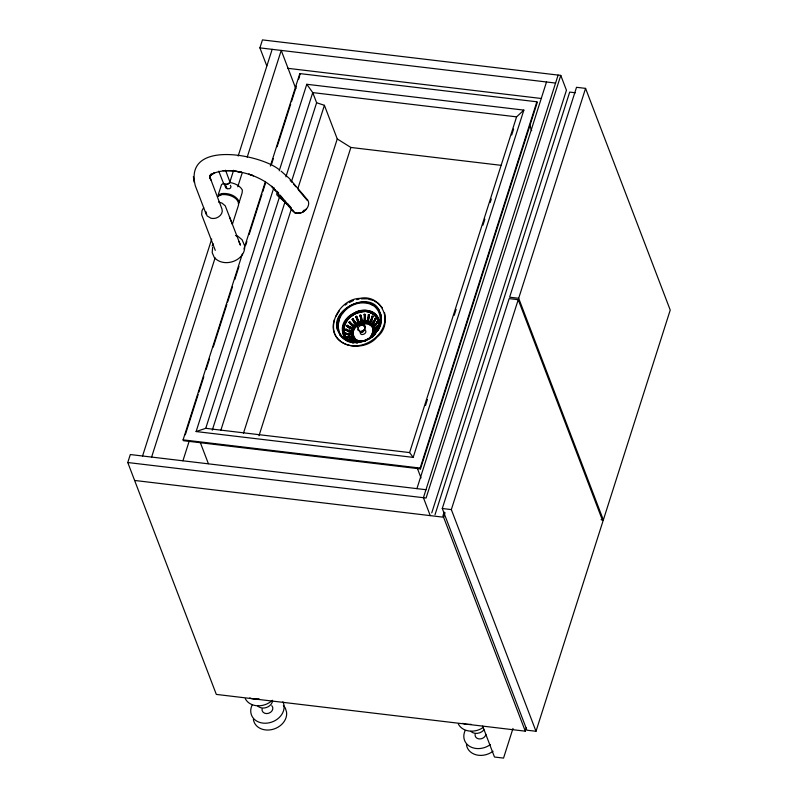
<?xml version="1.0" encoding="UTF-8"?>
<svg xmlns="http://www.w3.org/2000/svg" width="798" height="798" viewBox="0 0 798 798"><rect width="100%" height="100%" fill="white"/><g stroke="black" fill="none" stroke-linecap="round" stroke-linejoin="round"><path stroke-width="1.2" d="M364.427 317.155L364.417 318.073A7.591 1.945 -89.4 0 1 364.207 320.766L364.187 322.342L365.115 322.342L365.005 321.125L366.95 321.484L366.841 322.542L367.698 322.761L367.948 321.115A7.332 2.753 -76.8 0 0 368.736 318.592L369.304 314.931L368.337 314.981M365.135 320.766A7.591 1.945 -89.4 0 0 365.344 318.073L365.294 315.34M205.964 211.739L207.011 215.829L210.862 218.193A8.698 7.062 -21 0 0 216.487 217.914C220.049 216.677 223.33 212.936 221.964 208.996L210.343 178.263M368.297 315.789L368.447 314.711M369.155 316.008L369.304 314.931M212.617 247.39L212.198 252.647L214.243 257.385C223.61 268.417 245.734 260.866 244.687 245.904L242.113 239.769L237.904 236.268L235.53 235.52M238.243 203.32L238.393 201.435L237.136 199.799M206.293 214.532L195.281 185.695C183.759 139.57 259.809 154.214 278.751 169.346M366.841 322.542L366.9 321.355L365.993 321.115M368.407 315.709L368.058 317.494M372.018 316.347L372.915 316.527L372.107 319.14A7.192 3.401 -62.8 0 1 370.462 322.272L369.953 323.808L370.162 322.681L370.98 323.26M372.187 316.108L371.659 317.903M372.915 316.527L372.387 318.332M210.133 178.144L210.642 174.243L209.854 178.682L210.393 175.769L209.684 177.246L210.961 174.991L209.844 176.049L214.612 172.737L210.383 174.862C223.729 167.63 239.909 171.061 253.505 175.779L248.737 174.114C258.841 177.585 268.707 182.592 275.899 190.692L271.629 186.253L293.075 211.41C299.36 217.545 312.018 207.909 307.858 200.228L289.375 178.483L281.046 171.111M365.055 321.255L365.075 320.656A7.332 1.875 -89.4 0 0 365.284 318.063M368.307 316.587L367.878 318.372A7.332 2.753 -76.8 0 1 367.09 320.896L366.95 321.484M369.165 316.796L368.826 318.601A7.591 2.843 -76.8 0 1 368.008 321.225L368.716 321.933M334.402 319.559C326.192 345.973 362.671 354.492 377.205 336.956C394.162 323.419 382.072 293.584 360.018 298.352C337.724 298.791 321.255 333.534 345.414 344.167C364.477 351.649 389.165 333.554 384.576 312.746M338.003 323.439L337.853 327.549M339.06 320.287L338.143 325.454L338.701 330.452M342.601 329.534L343.389 325.095M343.27 328.397L343.838 325.145M343.28 330.013L344.048 325.684M345.604 330.053L345.963 329.145L348.068 330.252A6.524 3.461 8.8 0 0 351.329 330.951L352.666 331.419L352.566 332.417L351.17 331.818A6.524 3.461 8.8 0 1 347.918 331.11L345.604 330.053L348.626 331.489A6.733 3.571 8.8 0 0 351.19 331.948L351.549 332.886M345.803 330.003L346.033 329.205M349.035 331.958L349.434 329.744M350.382 333.803L350.921 330.771M351.659 331.838L351.12 333.863A6.943 4.01 -10 0 1 345.614 333.195L345.704 333.035A6.703 3.88 -10 0 0 351.11 333.734M351.808 330.971L351.978 330.063M353.334 330.921L353.215 335.808M352.955 333.474C353.315 325.315 363.778 319.888 370.442 324.816M360.277 331.749C359.369 337.734 369.534 332.776 364.516 329.644M373.125 330.801L371.659 335.699M372.746 333.355L372.866 328.467M377.015 331.05L376.407 331.32A6.733 3.571 8.8 0 1 374.212 331.818L373.195 332.297L374.342 328.906A6.703 3.88 -10 0 0 378.312 326.003L378.501 325.085L378.541 326.023A6.943 4.01 -10 0 1 378.212 326.542M374.122 331.679L371.629 336.217M373.544 332.756L373.703 331.838M373.304 331.3L374.432 329.035A6.943 4.01 -10 0 0 377.783 327.05M374.043 334.103L374.521 331.399M376.217 331.798L376.616 329.584M377.973 329.594L378.92 324.746M378.062 329.883L378.97 325.534L378.461 320.626M378.282 329.943L379.24 324.946L378.771 320.766M379.03 327.988C383.469 296.048 330.442 312.507 344.786 337.644M380.706 325.065C386.581 277.036 309.594 313.754 346.701 340.926M360.417 342.143L360.746 341.374L362.372 341.544M361.344 342.133L361.674 341.364L362.422 341.674M375.788 319.01L375.569 319.22A6.963 3.791 -47 0 1 372.447 324.038L371.728 325.414L371.13 324.666L371.898 323.429A6.963 3.791 -47 0 0 375.03 318.611L375.758 319.15A7.212 3.92 -47 0 1 372.526 324.148M375.24 318.412L375.21 318.552A7.212 3.92 -47 0 1 371.978 323.539L371.18 324.806M372.018 317.045L371.379 318.711A7.192 3.401 -62.8 0 1 369.733 321.843L369.225 323.38L369.434 322.252M218.133 195.131L221.535 184.577L223.54 183.39M526.381 727.756L525.293 731.177L216.318 694.41L127.77 462.521L130.313 454.541L425.972 489.713M266.761 65.815L259.909 47.88L262.452 39.9L560.775 75.401L566.44 90.244L431.758 512.855M142.563 455.997L211.709 239.031M229.465 183.311L233.624 170.273M238.163 156.039L272.168 49.336M151.62 457.074L215.101 257.894M237.764 186.762L242.303 172.538M247.21 157.116L281.225 50.414L295.829 88.678M270.352 166.044L299.819 73.586L536.874 101.795L537.204 102.653L420.476 468.915L183.42 440.705L183.091 439.858L242.402 253.764M243.919 249.016L265.445 181.455M185.306 434.78L198.153 394.481M198.902 392.117L203.819 376.706M206.084 369.594L209.485 358.92M213.266 347.07L226.861 304.397M227.62 302.033L232.527 286.622M234.792 279.509L238.951 266.472M245.744 245.136L246.881 241.585M249.146 234.472L261.993 194.163M262.741 191.799L265.395 183.5M271.43 164.538L273.325 158.612M277.096 146.752L290.701 104.089M291.46 101.715L296.367 86.304M298.632 79.192L299.769 75.63M182.932 460.765L189.355 440.616M279.22 170.802L306.791 84.279L523.857 110.104L413.184 457.384L196.118 431.548L273.933 187.39M196.118 431.548L205.744 428.327L279.47 196.996M285.903 176.827L312.746 92.598L306.791 84.279M212.268 430.182L285.235 201.216M291.669 181.046L316.616 102.752L312.746 92.598L516.585 116.857L523.857 110.104M220.817 430.361L291.519 208.517M297.943 188.348L324.407 105.306L316.616 102.752M243.49 433.144L337.255 138.932L324.407 105.306M258.991 435.738L350.871 147.46L337.255 138.932M413.184 457.384L409.593 452.586L516.585 116.857M425.504 405.464L427.399 399.529M454.242 315.3L456.127 309.365M482.97 225.136L484.865 219.211M490.152 202.602L491.289 199.041M511.708 134.982L513.593 129.047M420.476 468.915L420.147 468.067L536.874 101.795M416.915 488.635L546.51 81.985M558.111 75.082L423.419 497.703L430.272 515.638M560.775 75.401L426.082 498.022L127.77 462.521M435.01 514.72L569.692 92.099L575.408 92.777M442.282 508.506L509.174 298.612L518.231 299.689L602.889 521.373L535.997 731.277L526.939 730.2L442.282 508.506L451.339 509.593L535.997 731.277M444.137 512.107L443 515.668L525.293 731.177M445.045 512.655L443.588 517.214L134.613 480.456M451.339 509.593L518.231 299.689M518.68 298.282L585.572 88.379L576.525 87.301L509.623 297.205L518.68 298.282L603.338 519.967L601.074 519.697M512.994 728.424L503.538 758.1L494.481 757.023L482.67 726.1M603.338 519.967L670.23 310.063L585.572 88.379M364.307 315.429L364.267 314.332L365.155 314.602M365.195 314.322L364.217 314.492M230.343 185.286L230.991 186.632L230.552 187.969L229.196 188.797L226.133 188.428L226.043 186.044M377.165 321.534L377.474 322.362A6.823 3.96 -29.1 0 1 373.773 326.302L372.905 327.449L372.526 326.582L373.444 325.564A6.823 3.96 -29.1 0 0 377.135 321.624L377.683 322.342A7.072 4.11 -29.1 0 1 373.853 326.422L373.374 326.681M377.394 321.474L377.354 321.594A7.072 4.11 -29.1 0 1 373.524 325.684L372.646 325.015M212.088 246.003L213.256 243.929M238.991 202.921L242.123 192.887L242.363 189.984C239.739 185.445 234.722 183.311 229.754 182.463M378.262 325.095L378.222 325.175A6.703 3.88 -10 0 1 374.252 328.088L373.264 328.836L373.404 329.803L373.923 329.185M378.501 325.085L378.452 325.195A6.943 4.01 -10 0 1 374.342 328.207L373.733 327.469M371.728 325.414L372.067 324.377L372.696 325.155M335.808 316.537L339.369 310.811M339.03 319.3L340.437 316.257M343.888 324.018L348.457 316.936L356.028 311.988M345.903 320.816L343.978 324.946L343.22 329.215L343.739 334.182M344.527 324.636L348.985 317.734L357.245 312.467M346.522 321.594C342.651 327.529 343.13 336.167 348.935 340.676M352.437 329.305L351.958 329.165A6.733 2.973 26.1 0 1 349.574 328.128C345.753 326.522 346.95 323.918 349.963 327.3A6.733 2.973 26.1 0 0 352.347 328.337L353.624 329.085L352.327 328.207A6.524 2.883 26.1 0 1 349.295 326.781L347.13 325.265M346.741 326.103L347.31 325.275M349.923 328.666L350.921 326.522M348.108 327.22L348.816 327.699A6.524 2.883 26.1 0 0 351.938 329.045L351.868 331.11L351.349 331.09A6.733 3.571 8.8 0 1 348.776 330.621L345.753 329.185M352.826 328.477L353.185 327.459M353.664 328.916L351.968 334.222L352.257 336.826M352.367 332.377L353.275 330.422M352.656 332.068L354.422 328.577M364.526 329.744L365.135 326.711M374.611 334.691A6.733 2.973 26.1 0 1 373.205 334.571L372.237 334.631L373.594 333.734A6.733 2.973 26.1 0 0 375.619 333.813M374.481 334.542A6.524 2.883 26.1 0 1 373.125 334.432L370.691 336.906L371.499 337.105M377.205 331.08L378.481 328.995L376.566 330.462A6.733 3.571 8.8 0 1 374.362 330.951L373.853 330.98M378.312 330.232L380.227 326.103M358.362 341.734L359.02 341.165L357.544 341.684A7.591 2.843 -76.8 0 1 356.766 342.881M358.402 341.903L359.08 341.305M203.68 207.64L201.994 210.642L201.665 214.712L215.27 250.343M364.297 341.075L365.344 340.965M342.352 313.434L344.527 310.711M345.783 320.966L348.856 317.105M349.095 317.734C344.975 321.973 342.502 328.058 343.918 333.963M349.404 317.983C343.1 323.679 341.394 334.851 348.507 340.616M348.916 322.382L349.674 321.694L349.015 322.512A6.943 2.214 41.3 0 0 353.464 326.542M352.985 326.951L354.392 325.195M353.235 327.589L353.813 326.661L354.571 327.559L355.17 326.811L354.412 325.913M364.676 329.355L362.442 331.409M369.793 337.734C384.696 316.736 342.093 321.434 355.838 339.489M369.983 337.803L371.609 335.559M371.339 336.287L372.287 335.22M378.212 329.015L376.985 330.083A6.524 3.461 8.8 0 1 374.282 330.821L373.803 330.841M373.873 329.045L373.404 329.803M356.636 340.327L355.02 340.527A7.451 3.521 -62.8 0 1 352.746 342.272L352.217 342.472M356.696 340.467L355.718 340.796A7.192 3.401 -62.8 0 1 353.524 342.482L352.526 342.751M356.088 340.566L355.748 340.955A7.451 3.521 -62.8 0 1 353.474 342.701M348.526 339.868L348.387 340.068A7.212 3.92 -47 0 0 353.025 338.751L354.132 338.302L354.731 339.04L353.554 339.2A6.963 3.791 -47 0 1 349.075 340.477L348.457 339.848A6.963 3.791 -47 0 0 353.005 338.591M349.005 340.447L348.836 340.636A7.212 3.92 -47 0 0 353.574 339.35L354.581 339.689M373.654 331.709L373.195 332.297M345.215 305.135L347.06 303.659M348.786 317.195L352.646 314.063L357.035 311.928L361.733 310.791M349.305 317.993L353.095 315.02M355.1 325.255L355.569 324.138A6.823 1.197 54.7 0 1 352.157 319.35L352.866 318.641A6.823 1.197 54.7 0 0 356.327 323.529L357.245 324.886L356.477 325.494L355.858 324.467L354.462 326.053L354.033 325.674A6.703 2.135 41.3 0 1 349.743 321.784L349.514 321.634M353.963 323.04L355.429 321.863M355.29 324.477L357.075 323.03M356.616 323.858L357.424 323.21M356.147 326.611L360.766 323.659M364.048 330.133L360.387 331.469L358.162 330.163M367.698 339.419C383.868 332.706 385.653 304.856 365.564 303.09C349.295 300.716 331.34 319.27 340.696 334.911M367.838 339.519C376.427 334.362 383.409 324.477 380.885 314.093M374.621 334.861L369.893 338.661L369.614 338.212M228.787 183.191L227.46 184.188L224.318 183.819M229.206 183.171L227.59 184.398L225.505 184.687L223.759 183.939L218.772 171.191M346.362 336.836L346.621 336.726A6.823 3.96 -29.1 0 0 351.679 336.337L352.955 336.257L353.334 337.135L352.028 337.225A7.072 4.11 -29.1 0 1 346.801 337.624L346.462 336.886A7.072 4.11 -29.1 0 0 351.699 336.477L352.955 336.257M346.691 337.574L346.96 337.464A6.823 3.96 -29.1 0 0 352.008 337.075L353.334 337.135M360.796 341.504L358.621 341.464M303.3 210.662L304.068 210.193M218.462 195.36L221.365 193.625C227.739 192.817 235.071 194.961 238.642 200.607M218.183 196.188L222.722 193.984M349.185 302.612L353.434 300.507M352.886 314.691L357.245 312.537L361.943 311.32L366.601 311.29L357.344 312.916M353.045 315.001L357.354 312.866L361.923 311.749M356.167 317.634C354.901 316.587 357.165 315.459 357.055 317.195M355.858 316.866L356.696 316.327M357.015 320.846L358.721 320.008M358.831 323.878C360.965 322.482 357.913 324.966 358.362 322.741L356.357 323.639A7.072 1.247 54.7 0 1 352.836 318.681L352.925 318.741M369.454 337.993C361.813 342.781 351.24 343.838 343.768 338.143M364.257 340.856L369.703 338.153M366.152 340.277L367.03 339.838M364.447 341.354L368.806 339.2M345.584 333.963L345.873 333.913A6.703 3.88 -10 0 0 351.2 334.561L352.596 334.881L351.22 334.701A6.943 4.01 -10 0 1 345.704 334.033L345.494 333.135M352.277 342.242L352.796 342.053A7.192 3.401 -62.8 0 0 354.99 340.367L355.968 340.038M287.938 203.879L286.312 203.719L278.741 195.54L278.043 193.296M356.816 299.679L359.08 299.13M356.935 311.539C365.215 308.218 376.656 311.28 379.23 320.596M357.005 311.908L361.644 310.771L366.402 310.761M360.357 316.896C359.14 315.669 361.005 313.654 361.105 315.828M360.227 321.983L361.215 321.744L361.115 321.155A7.192 0.868 78.8 0 0 360.536 317.764L359.948 315.14M363.15 321.275L362.152 321.514L362.043 320.926A7.192 0.868 78.8 0 0 361.474 317.534L361.314 316.626M362.392 322.572L361.404 322.661L362.392 322.572L362.102 321.375L364.127 321.265M365.314 340.616L358.462 342.262L352.716 342.302M363.619 341.175L365.364 340.746M351.11 333.724L352.457 333.913L352.596 334.881M220.497 194.772C227.191 193.804 235.131 196.009 238.752 202.143L238.502 205.116L232.368 224.348L229.425 216.757M361.324 298.851L366.93 298.811M361.883 311.4L366.481 311.37L370.91 312.387L374.561 314.532M363.479 320.696L365.654 320.686M364.407 316.237L364.357 318.063A7.332 1.875 -89.4 0 1 364.147 320.666L364.137 322.212L365.115 322.342M363.609 322.572L365.544 322.562M363.339 322.891L368.347 323.479L371.988 326.512M361.803 325.175L362.771 325.175M360.716 331.629L361.574 331.619M362.721 341.235L357.674 340.656M360.078 341.265L362.741 341.384M360.457 341.554L358.571 341.325M353.135 342.661L357.644 342.641M223.051 170.642L231.739 170.752L241.056 172.099M259.909 47.88L555.568 83.062M287.789 68.319L541.383 98.493M350.871 147.46L501.234 165.346M205.744 428.327L409.593 452.586M183.091 439.858L420.147 468.067M235.699 171.231L241.674 172.248M367.958 299.08L373.125 300.387M366.242 310.741L370.701 311.848M366.352 311.779C371.888 312.317 376.975 316.028 378.521 321.474M368.337 314.871L369.195 315.09M366.741 320.676L369.763 321.444M367.758 321.564L369.484 322.382M366.791 322.412L367.698 322.761M368.736 323.519L373.314 325.534L374.601 326.961M368.846 323.789L370.851 324.297M360.137 341.404L355.689 339.589L354.093 337.763M356.806 340.876L357.713 341.115M357.763 341.245L356.028 340.427M347.609 341.454L352.906 342.801M218.552 202.034L221.984 203.101L225.245 205.814L240.437 245.126L238.851 241.445M371.649 336.018L372.018 336.217A6.703 2.135 41.3 0 0 372.606 336.487M374.182 301.006L378.392 303.479L382.362 307.858M371 304.247L372.766 305.285M370.491 311.828C376.067 313.913 379.529 319.619 379.449 325.474M370.731 312.457L374.332 314.562L377.055 317.564M370.491 312.836C375.519 314.901 378.88 319.988 378.711 325.424M372.028 316.237L372.756 316.666M369.175 323.25L372.556 325.305M369.404 323.779L372.965 325.873L374.831 327.928M363.669 325.394L364.995 326.472M363.449 325.754L364.626 326.711M355.629 339.459L357.833 340.656M355.359 340.138L353.953 338.911M351.649 342.143L348.038 340.028L345.325 337.025M347.958 340.427L351.17 342.182M348.347 341.105L343.988 338.551L340.517 334.552M345.704 333.035L345.793 333.873M353.873 326.801L353.434 326.422A6.703 2.135 41.3 0 1 349.145 322.532L349.075 322.442M352.387 329.175L353.185 329.783M290.183 180.428L291.869 182.263M278.761 193.126L277.066 191.291M347.579 326.681L346.931 326.113M285.405 202.592L277.195 195.34L276.527 193.764M379.03 309.993C365.444 291.539 332.407 308.906 337.654 330.462M375.409 306.831L378.023 309.674M374.092 313.933L377.314 317.574M375.04 318.512L375.589 319.12M372.866 321.175L374.272 322.731M372.327 322.941L374.252 325.075M370.93 323.13L371.569 323.908M373.414 325.803L375.349 327.938M371.469 324.577L374.432 329.335M373.923 327.449L375.17 328.816M371.13 324.666L371.678 325.275M372.247 325.744L373.394 327.01M352.826 337.664L353.404 338.302M355.02 341.055L352.606 337.604M354.073 340.327L355.22 341.584M345.205 337.384L348.287 340.656M347.529 340.537L344.706 337.424L342.99 333.594M339.519 334.561C343.589 340.467 351.01 342.97 357.953 342.392A7.332 2.753 -76.8 0 1 357.604 342.901M293.484 183.979L295.789 186.732M298.103 189.485L307.35 200.507M288.866 205.086L291.18 207.829M280.088 195.091L290.901 207.979M292.447 209.824L293.993 211.669M225.804 186.772L227.41 188.777M378.841 310.582L380.337 313.933M378.741 310.512L380.247 313.893M376.816 316.936L378.701 321.255L379.16 325.375M374.98 323.509L375.828 325.424M375.24 327.669L376.018 329.414M371.928 326.382L372.915 328.606M358.741 330.472L358.342 329.005M353.165 335.669L354.142 337.893M351.788 335.34L352.187 336.267M352.467 336.876L353.454 338.432L354.132 338.302M352.816 338.143L353.504 339.689M350.711 336.726L351.878 339.35M349.195 336.267L350.053 338.182M346.551 336.686L346.881 337.434M343.679 333.335L345.564 337.654M345.404 337.923L343.539 333.654L343.07 329.474M338.691 331.699L340.207 335.08M359.06 321.903L359.29 322.442L361.165 321.604L361.454 322.801M358.182 322.342L358.412 322.881M359.1 322.013L358.402 320.397M357.863 321.604L358.222 322.452M357.524 320.836L357.893 321.684M358.422 320.447L357.015 317.135M357.544 320.886L356.137 317.574M356.507 318.422L356.846 319.23M359.24 322.312L359.708 323.439M224.088 183.54L225.605 187.38M529.493 124.857L531.697 130.643M299.819 73.586L300.148 74.443M417.045 467.498L421.025 477.922M357.245 324.886L356.477 325.494M200.418 442.83L208.378 463.668M225.555 170.233L229.744 181.485M210.193 177.814L210.951 180.149M285.465 708.554L286.532 712.015A17.067 13.845 -20.9 0 1 271.958 729.562A17.067 13.845 -20.9 0 1 253.365 719.387M361.115 315.749L361.295 316.676M193.385 176.518L194.114 182.144M364.267 314.332L364.347 316.287M380.746 315.02L381.085 318.043M376.257 326.372L376.496 328.517M375.918 327.619L376.137 329.644M375.419 327.699L375.748 330.621M373.683 327.34L373.773 328.217M357.923 329.055L358.023 329.923M351.689 334.462L351.838 335.479M351.848 336.337L352.058 338.212M351.369 336.397L351.699 339.32M348.846 333.065L349.075 335.2M365.215 314.492L365.294 317.165M218.712 195.999A10.583 5.197 17.7 0 1 219.161 194.243M361.504 317.514A7.451 0.898 78.8 0 1 362.093 321.035M360.566 317.744A7.451 0.898 78.8 0 1 361.155 321.255M355.599 324.247A7.072 1.247 54.7 0 1 352.068 319.29M354.053 325.793A6.943 2.214 41.3 0 1 349.614 321.764M357.504 341.514A7.332 2.753 -76.8 0 1 356.756 342.681M372.018 337.235A6.703 2.135 41.3 0 1 371.429 336.965M376.836 330.941A6.524 3.461 8.8 0 1 374.122 331.679M372.237 319.13A7.451 3.521 -62.8 0 1 370.531 322.372M371.509 318.711A7.451 3.521 -62.8 0 1 369.803 321.953M367.968 318.382A7.591 2.843 -76.8 0 1 367.16 321.005M375.469 333.674A6.524 2.883 26.1 0 1 373.514 333.594M271.759 705.661A5.546 4.499 -20.9 0 1 268.766 713.242A5.546 4.499 -20.9 0 1 262.053 708.933M282.901 701.801A17.067 13.845 -20.9 0 1 267.24 723.118A17.067 13.845 -20.9 0 1 252.078 705.183M283.38 705.552A17.017 13.805 -20.9 0 1 285.514 708.524M272.617 700.923A8.539 6.923 -20.9 0 1 266.432 707.517A8.539 6.923 -20.9 0 1 257.684 705.961M272.397 700.285A17.067 13.845 -20.9 0 1 245.285 698.659M259.051 698.809A17.067 13.845 -20.9 0 1 249.684 697.971M485.872 734.31A5.546 4.499 -20.9 0 1 479.738 738.948A5.546 4.499 -20.9 0 1 475.129 734.29M490.471 744.474A17.067 13.845 -20.9 0 1 470.162 746.649A17.067 13.845 -20.9 0 1 465.164 730.539M483.987 729.871A8.539 6.923 -20.9 0 1 470.77 731.317M482.92 727.676A17.067 13.845 -20.9 0 1 458.361 724.015M493.064 751.227A17.067 13.845 -20.9 0 1 476.456 754.908A17.067 13.845 -20.9 0 1 466.451 744.743M471.049 724.305A17.067 13.845 -20.9 0 1 462.77 723.327M357.883 327.629C362.92 343.32 371.04 315.449 357.883 327.629M306.203 209.236L303.15 211.839L306.203 209.236M300.916 212.807L298.292 213.325L300.916 212.807M298.093 213.405L295.09 212.976L298.093 213.405"/></g></svg>
